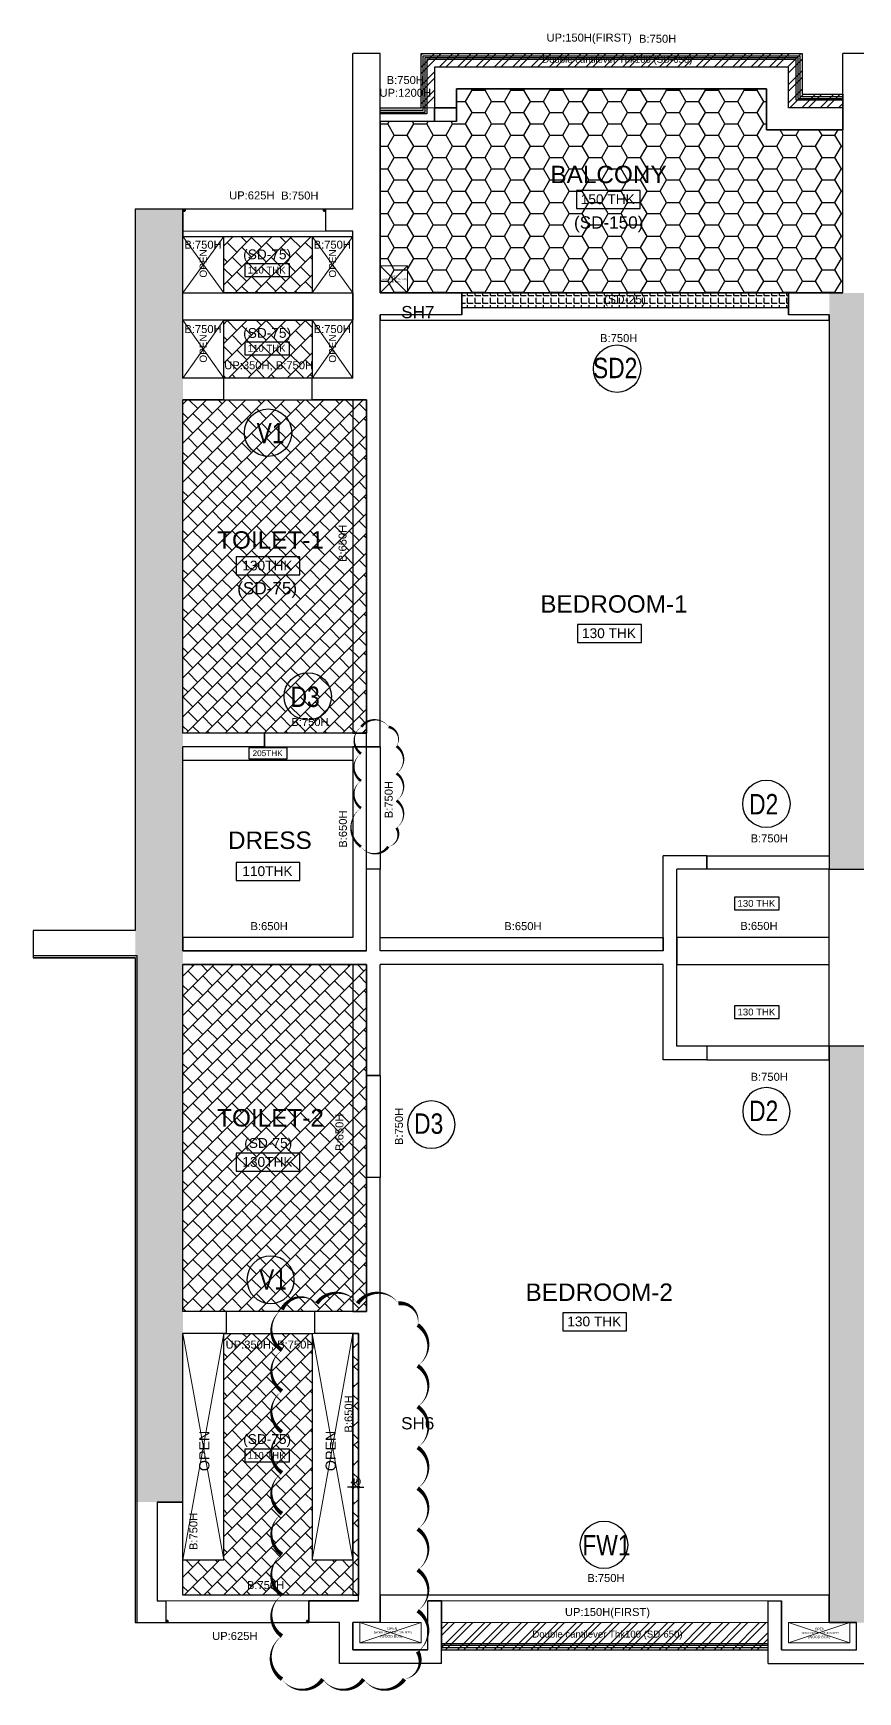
# Model space of a CAD drawing. Header units: millimetres. Extents: x 1124992 to 1258557, y -5767803 to -5695799.
# Drawn here: x 1214177 to 1220237, y -5758478 to -5746290 of the extents above; entities that cross this region are included whole.
import ezdxf
from ezdxf.enums import TextEntityAlignment as Align

# ---------------------------------------------------------------- set-up
doc = ezdxf.new("R2010")
doc.units = ezdxf.units.MM
doc.header["$LTSCALE"] = 1000
doc.header["$MEASUREMENT"] = 0
for name, pattern in [('AUDIT_D_120904163729-0', [0]), ('CONTINOUS', [0]), ('DASHED', [19.05, 12.7, -6.35]), ('HIDDEN', [0.375, 0.25, -0.125]), ('HIDDENX2', [19.05, 12.7, -6.35])]:
    doc.linetypes.add(name, pattern=pattern)
doc.layers.get('0').update_dxf_attribs({"linetype": 'AUDIT_D_120904163729-0'})
for name, color, linetype in [('2-CHANGE 191024-khan', 4, 'Continuous'), ('202_WALL', 7, 'Continuous'), ('203_BEAM', 6, 'DASHED'), ('204_역BEAM', 4, 'Continuous'), ('205_BALCONY', 4, 'Continuous'), ('206_OPEN', 5, 'Continuous'), ('210-DRIP MOULD', 5, 'HIDDEN'), ('210-GROOVE(ELEVATION)', 40, 'HIDDEN'), ('210-GROOVE(Vertical)', 40, 'HIDDEN'), ('210_ROOM NAME', 2, 'Continuous'), ('210_SLAB THK', 2, 'Continuous'), ('216_SLAB DN -150', 81, 'CONTINOUS'), ('216_SLAB DN -25', 150, 'Continuous'), ('216_SLAB DN -650', 211, 'Continuous'), ('216_SLAB DN -75', 11, 'Continuous'), ('216_SLAB SLOPE', 40, 'Continuous'), ('221_BEAM문자', 6, 'Continuous'), ('223_발코니문자', 4, 'Continuous'), ('260_Window door symbol', 125, 'Continuous'), ('FOLDED SLAB', 1, 'HIDDEN'), ('T8(T9 IS SIMILAR) - DIMENSION & TEXTING$0$a-window-no', 125, 'Continuous')]:
    doc.layers.add(name, color=color, linetype=linetype)
doc.layers.add('T8_REFUGE COLUMNS$0$COL-HATCH', color=7, linetype='Continuous', lineweight=25, true_color=0xa3a3a3)
doc.styles.add('arial', font='sanss___.ttf')
doc.styles.add('T8(T9 IS SIMILAR) - DIMENSION & TEXTING$0$LODHA STANDERD', font='sanss___.ttf')
doc.dimstyles.new('아파트_소', dxfattribs={"dimtxt": 50, "dimasz": 40, "dimexe": 12, "dimexo": 20, "dimgap": 15, "dimtad": 1, "dimtoh": 1, "dimrnd": 0.5, "dimdsep": 46, "dimtxsty": 'arial', "dimblk": 'DOTSMALL', "dimcen": 20, "dimclrd": 3, "dimclre": 3, "dimclrt": 3, "dimazin": 0, "dimtfac": 1, "dimtix": 1, "dimtmove": 2, "dimatfit": 3, "dimfxl": 1.5, "dimtolj": 1, "dimarcsym": 0})
pattern_1 = [(45, (1205400.26, -5775414.92), (-71.84205, 71.84205), []), (135, (1205400.26, -5775414.915), (-107.76307, 35.921024), [101.6, -101.6])]

# ---------------------------------------------------------------- blocks, each defined once
blk = doc.blocks.new('T8(T9 IS SIMILAR) - DIMENSION & TEXTING$0$WINDOW TAG')
at = {"layer": 'T8(T9 IS SIMILAR) - DIMENSION & TEXTING$0$a-window-no'}
blk.add_circle((0, 0), 174, dxfattribs=at)
at = {"layer": 'T8(T9 IS SIMILAR) - DIMENSION & TEXTING$0$a-window-no', "style": 'T8(T9 IS SIMILAR) - DIMENSION & TEXTING$0$LODHA STANDERD'}
blk.add_attdef('WINDOW', text='', height=150, dxfattribs=at).set_placement((11, 3), align=Align.MIDDLE_CENTER)
blk = doc.blocks.new('A$C128A26CC')
at = {"layer": '210-GROOVE(Vertical)', "linetype": 'ByBlock', "lineweight": -3, "flags": 128}
blk.add_lwpolyline([(15, 15), (5, 15), (0, 0), (20, 0), (15, 15)], dxfattribs=at)
blk.add_lwpolyline([(13, 12), (7, 12), (3, 2), (17, 2)], close=True, dxfattribs=at)
blk = doc.blocks.new('_DotSmall')
at = {"color": 0, "linetype": 'ByBlock', "const_width": 0.5}
blk.add_lwpolyline([(-0.0625, 0, 1), (0.0625, 0, 1)], format="xyb", close=True, dxfattribs=at)
blk = doc.blocks.new('*D44')
at = {"layer": '2-CHANGE 191024-khan', "color": 3, "linetype": 'ByBlock', "lineweight": -2, "transparency": 16777216}
for p, q in [((1216527, -5756974), (1216487, -5756974)), ((1216527, -5757088), (1216527, -5756962)), ((1216567, -5756974), (1216527, -5756974)), ((1216567, -5757088), (1216567, -5756962)), ((1216567, -5756974), (1216607, -5756974))]:
    blk.add_line(p, q, dxfattribs=at)
at = {"layer": '2-CHANGE 191024-khan', "color": 3, "linetype": 'ByBlock', "lineweight": -2, "transparency": 16777216, "xscale": 40, "yscale": 40, "zscale": 40}
blk.add_blockref('_DotSmall', (1216527, -5756974), dxfattribs=at)
at = {"layer": '2-CHANGE 191024-khan', "color": 3, "linetype": 'ByBlock', "lineweight": -2, "transparency": 16777216, "xscale": 40, "yscale": 40, "zscale": 40, "rotation": 180}
blk.add_blockref('_DotSmall', (1216567, -5756974), dxfattribs=at)
at = {"layer": '2-CHANGE 191024-khan', "color": 3, "linetype": 'ByBlock', "transparency": 16777216, "insert": (1216547, -5756934), "char_height": 50, "attachment_point": 5, "style": 'arial'}
blk.add_mtext('\\A1;40', dxfattribs=at)

msp = doc.modelspace()

# ---------------------------------------------------------------- hatches: boundary and pattern name
at = {"layer": '216_SLAB DN -150'}
h = msp.add_hatch(dxfattribs=at)
h.set_pattern_fill('HONEY', color=95, scale=30)
h.set_pattern_definition([(0, (1205400.26, -5775414.915), (142.875, 82.48892), [95.25, -190.5]), (120, (1205400.26, -5775414.915), (-142.875, 82.48892), [95.25, -190.5]), (60, (1205400.26, -5775414.915), (3e-07, 164.97784), [-190.5, 95.25])])
h.paths.add_polyline_path([(1216726.726, -5746939.027), (1216726.726, -5748199.027), (1220126.726, -5748199.027), (1220126.726, -5746999.027), (1219566.726, -5746999.027), (1219566.726, -5746699.027), (1217286.726, -5746699.027), (1217286.726, -5746939.027)])
at = {"layer": '216_SLAB DN -25', "linetype": 'ByBlock'}
h = msp.add_hatch(dxfattribs=at)
h.set_pattern_fill('ANGLE', color=256, scale=8)
h.set_pattern_definition([(0, (1189205.26, -5757829.915), (0, 55.88), [40.64, -15.24]), (90, (1189205.26, -5757829.915), (-55.88, 3e-15), [40.64, -15.24])])
h.paths.add_polyline_path([(1217326.726, -5748199.027), (1219726.726, -5748199.027), (1219726.726, -5748309.027), (1217326.726, -5748309.027)])
at = {"layer": '216_SLAB DN -650', "linetype": 'Continuous', "lineweight": 0}
h = msp.add_hatch(dxfattribs=at)
h.set_pattern_fill('STEEL', color=227, scale=30)
h.set_pattern_definition([(45, (1205400.26, -5775454.915), (-67.35192, 67.35192), []), (45, (1205400.26, -5775407.29), (-67.35192, 67.35192), [])])
h.paths.add_polyline_path([(1217026.726, -5746839.027), (1217126.726, -5746839.027), (1217126.726, -5746539.027), (1219726.726, -5746539.027), (1219726.726, -5746839.027), (1220126.726, -5746839.027), (1220126.726, -5746739.027), (1219826.726, -5746739.027), (1219826.726, -5746439.027), (1217026.726, -5746439.027)])
h = msp.add_hatch(dxfattribs=at)
h.set_pattern_fill('STEEL', color=227, scale=30)
h.set_pattern_definition([(45, (1192820.26, -5793197.89), (-67.35192, 67.35192), []), (45, (1192820.26, -5793150.27), (-67.35192, 67.35192), [])])
h.paths.add_polyline_path([(1217176.726, -5758169.027), (1219576.726, -5758169.027), (1219576.726, -5757969.027), (1217176.726, -5757969.027)])
at = {"layer": '216_SLAB DN -75'}
h = msp.add_hatch(dxfattribs=at)
h.set_pattern_fill('AR-B88', color=15, scale=0.5, angle=45)
h.set_pattern_definition(pattern_1)
h.paths.add_polyline_path([(1215576.726, -5747784.027), (1216226.726, -5747784.027), (1216226.726, -5748199.027), (1215576.726, -5748199.027)])
h = msp.add_hatch(dxfattribs=at)
h.set_pattern_fill('AR-B88', color=15, scale=0.5, angle=45)
h.set_pattern_definition(pattern_1)
h.paths.add_polyline_path([(1215576.726, -5748399.027), (1216226.726, -5748399.027), (1216226.726, -5748824.027), (1215576.726, -5748824.027)])
h = msp.add_hatch(dxfattribs=at)
h.set_pattern_fill('AR-B88', color=15, scale=0.5, angle=45)
h.set_pattern_definition(pattern_1)
h.paths.add_polyline_path([(1216626.726, -5751434.027), (1215276.726, -5751434.027), (1215276.726, -5748984.027), (1216626.726, -5748984.027)])
h = msp.add_hatch(dxfattribs=at)
h.set_pattern_fill('AR-B88', color=15, scale=0.5, angle=45)
h.set_pattern_definition([(45, (1205400.26, -5779619.92), (-71.84205, 71.84205), []), (135, (1205400.26, -5779619.915), (-107.76307, 35.92102), [101.6, -101.6])])
h.paths.add_polyline_path([(1216626.726, -5755684.027), (1215276.726, -5755684.027), (1215276.726, -5753134.027), (1216626.726, -5753134.027)])
h = msp.add_hatch(dxfattribs=at)
h.set_pattern_fill('AR-B88', color=15, scale=0.5, angle=45)
h.set_pattern_definition(pattern_1)
h.paths.add_polyline_path([(1215576.726, -5755844.027), (1216226.726, -5755844.027), (1216226.726, -5757509.027), (1216526.726, -5757509.027), (1216526.726, -5755844.027), (1216566.726, -5755844.027), (1216566.726, -5757769.027), (1215276.726, -5757769.027), (1215276.726, -5757509.027), (1215576.726, -5757509.027)])
at = {"layer": 'T8_REFUGE COLUMNS$0$COL-HATCH', "linetype": 'ByBlock'}
h = msp.add_hatch(color=256, dxfattribs=at)
h.dxf.hatch_style = 1
h.paths.add_polyline_path([(1214926.726, -5757084.027), (1215276.726, -5757084.027), (1215276.726, -5747584.027), (1214926.726, -5747584.027)])
h = msp.add_hatch(color=256, dxfattribs=at)
h.dxf.hatch_style = 1
h.paths.add_polyline_path([(1220026.726, -5752434.027), (1220326.726, -5752434.027), (1220326.726, -5748199.027), (1220026.726, -5748199.027)])
h = msp.add_hatch(color=256, dxfattribs=at)
h.dxf.hatch_style = 1
h.paths.add_polyline_path([(1220026.726, -5757969.027), (1220326.726, -5757969.027), (1220326.726, -5753734.027), (1220026.726, -5753734.027)])

# ---------------------------------------------------------------- linework, layer by layer
at = {"layer": '2-CHANGE 191024-khan', "linetype": 'ByBlock'}
for points in [[(1216585.674, -5752267.947, 0, 20, 0.52056705), (1216785.674, -5752267.947, 0, 20, 0.52056705), (1216846.713, -5752128.986, 0, 20, 0.52056705), (1216846.713, -5751928.986, 0, 20, 0.52056705), (1216846.713, -5751728.986, 0, 20, 0.52056705), (1216846.713, -5751528.986, 0, 20, 0.52056705), (1216788.397, -5751387.302, 0, 20, 0.52056705), (1216588.397, -5751387.302, 0, 20, 0.52056705), (1216585.674, -5751584.579, 0, 20, 0.52056705), (1216585.674, -5751784.579, 0, 20, 0.52056705), (1216585.674, -5751984.579, 0, 20, 0.52056705)], [(1216005.021, -5758385.223, 0, 30, 0.52056705), (1216305.021, -5758385.223, 0, 30, 0.52056705), (1216605.021, -5758385.223, 0, 30, 0.52056705), (1216905.021, -5758385.223, 0, 30, 0.52056705), (1217002.224, -5758182.427, 0, 30, 0.52056705), (1217002.224, -5757882.427, 0, 30, 0.52056705), (1217002.224, -5757582.427, 0, 30, 0.52056705), (1217002.224, -5757282.427, 0, 30, 0.52056705), (1217002.224, -5756982.427, 0, 30, 0.52056705), (1217002.224, -5756682.427, 0, 30, 0.52056705), (1217002.224, -5756382.427, 0, 30, 0.52056705), (1217002.224, -5756082.427, 0, 30, 0.52056705), (1217002.224, -5755782.427, 0, 30, 0.52056705), (1216860.487, -5755624.163, 0, 30, 0.52056705), (1216560.487, -5755624.163, 0, 30, 0.52056705), (1216260.487, -5755624.163, 0, 30, 0.52056705), (1216005.021, -5755668.696, 0, 30, 0.52056705), (1216005.021, -5755968.696, 0, 30, 0.52056705), (1216005.021, -5756268.696, 0, 30, 0.52056705), (1216005.021, -5756568.696, 0, 30, 0.52056705), (1216005.021, -5756868.696, 0, 30, 0.52056705), (1216005.021, -5757168.696, 0, 30, 0.52056705), (1216005.021, -5757468.696, 0, 30, 0.52056705), (1216005.021, -5757768.696, 0, 30, 0.52056705), (1216005.021, -5758068.696, 0, 30, 0.52056705)]]:
    msp.add_lwpolyline(points, format="xyseb", close=True, dxfattribs=at)
at = {"layer": '202_WALL', "linetype": 'ByBlock'}
for p, q in [((1216526.726, -5747584.027), (1216526.726, -5746439.027)), ((1216726.726, -5746439.027), (1216526.726, -5746439.027)), ((1216726.726, -5748199.027), (1216726.726, -5746439.027)), ((1220126.726, -5748199.027), (1220126.726, -5746439.027)), ((1220326.726, -5746439.027), (1220126.726, -5746439.027)), ((1217286.726, -5746839.027), (1217126.726, -5746839.027)), ((1217126.726, -5746939.027), (1217126.726, -5746839.027)), ((1217286.726, -5746939.027), (1217286.726, -5746839.027)), ((1217286.726, -5746939.027), (1217126.726, -5746939.027)), ((1215276.726, -5747584.027), (1214926.726, -5747584.027)), ((1214926.726, -5747584.027), (1214926.726, -5752884.027)), ((1215276.726, -5748824.027), (1215276.726, -5747584.027)), ((1216326.726, -5747744.027), (1216326.726, -5747584.027)), ((1216526.726, -5747584.027), (1216326.726, -5747584.027)), ((1216526.726, -5747744.027), (1216326.726, -5747744.027)), ((1216526.726, -5748824.027), (1216526.726, -5747744.027)), ((1217326.726, -5748199.027), (1216726.726, -5748199.027)), ((1217326.726, -5748359.027), (1217326.726, -5748199.027)), ((1219726.726, -5748199.027), (1219726.726, -5748359.027)), ((1220126.726, -5748199.027), (1219726.726, -5748199.027)), ((1216726.726, -5751534.027), (1216726.726, -5748359.027)), ((1217326.726, -5748359.027), (1216726.726, -5748359.027)), ((1220026.726, -5748359.027), (1219726.726, -5748359.027)), ((1220026.726, -5748359.027), (1220026.726, -5752434.027)), ((1215576.726, -5748824.027), (1215276.726, -5748824.027)), ((1215576.726, -5748984.027), (1215576.726, -5748824.027)), ((1216226.725, -5748984.027), (1216226.725, -5748824.027)), ((1216526.726, -5748824.027), (1216226.725, -5748824.027)), ((1215276.726, -5751434.027), (1215276.726, -5748984.027)), ((1215576.726, -5748984.027), (1215276.726, -5748984.027)), ((1216626.726, -5748984.027), (1216226.725, -5748984.027)), ((1216626.726, -5751534.027), (1216626.726, -5748984.027)), ((1215876.726, -5751434.027), (1215276.726, -5751434.027)), ((1215276.726, -5753034.027), (1215276.726, -5751534.027)), ((1215876.726, -5751534.027), (1215276.726, -5751534.027)), ((1215876.726, -5751534.027), (1215876.726, -5751434.027)), ((1216726.726, -5751534.027), (1216626.726, -5751534.027)), ((1218806.726, -5753034.027), (1218806.726, -5752334.027)), ((1219126.726, -5752334.027), (1218806.726, -5752334.027)), ((1219126.726, -5752334.027), (1219126.726, -5752434.027)), ((1216626.726, -5753034.027), (1216626.726, -5752434.027)), ((1216726.726, -5752434.027), (1216626.726, -5752434.027)), ((1216726.726, -5753034.027), (1216726.726, -5752434.027)), ((1218906.726, -5753734.027), (1218906.726, -5752434.027)), ((1219126.726, -5752434.027), (1218906.726, -5752434.027)), ((1220026.726, -5752434.027), (1220326.726, -5752434.027)), ((1214176.726, -5752884.027), (1214176.726, -5753084.027)), ((1214926.726, -5752884.027), (1214176.726, -5752884.027)), ((1214926.726, -5753084.027), (1214176.726, -5753084.027)), ((1214926.726, -5753084.027), (1214926.726, -5757969.027)), ((1216626.726, -5753034.027), (1215276.726, -5753034.027)), ((1218806.726, -5753034.027), (1216726.726, -5753034.027)), ((1215276.726, -5755684.027), (1215276.726, -5753134.027)), ((1216626.726, -5753134.027), (1215276.726, -5753134.027)), ((1216626.726, -5753949.027), (1216626.726, -5753134.027)), ((1216726.726, -5753949.027), (1216726.726, -5753134.027)), ((1218806.726, -5753134.027), (1216726.726, -5753134.027)), ((1218806.726, -5753834.027), (1218806.726, -5753134.027)), ((1219126.726, -5753734.027), (1218906.726, -5753734.027)), ((1219126.726, -5753734.027), (1219126.726, -5753834.027)), ((1220326.726, -5753734.027), (1220026.726, -5753734.027)), ((1220026.726, -5753734.027), (1220026.726, -5757969.027)), ((1219126.726, -5753834.027), (1218806.726, -5753834.027)), ((1216726.726, -5753949.027), (1216626.726, -5753949.027)), ((1216726.726, -5754699.027), (1216626.726, -5754699.027)), ((1216626.726, -5755684.027), (1216626.726, -5754699.027)), ((1216726.726, -5757969.027), (1216726.726, -5754699.027)), ((1215596.726, -5755684.027), (1215276.726, -5755684.027)), ((1215596.726, -5755844.027), (1215596.726, -5755684.027)), ((1216246.726, -5755844.027), (1216246.726, -5755684.027)), ((1216626.726, -5755684.027), (1216246.726, -5755684.027)), ((1215276.726, -5757084.027), (1215276.726, -5755844.027)), ((1215596.726, -5755844.027), (1215276.726, -5755844.027)), ((1216566.726, -5755844.027), (1216246.726, -5755844.027)), ((1216566.726, -5757809.027), (1216566.726, -5755844.027)), ((1215086.726, -5757084.027), (1215276.726, -5757084.027)), ((1215086.726, -5757084.027), (1215086.726, -5757809.027)), ((1215086.726, -5757809.027), (1215151.726, -5757809.027)), ((1215151.726, -5757809.027), (1215151.726, -5757969.027)), ((1216201.726, -5757809.027), (1216201.726, -5757969.027)), ((1216566.726, -5757809.027), (1216201.726, -5757809.027)), ((1217076.726, -5758169.027), (1217076.726, -5757809.027)), ((1217176.726, -5757809.027), (1217076.726, -5757809.027)), ((1217176.726, -5758269.027), (1217176.726, -5757809.027)), ((1219576.726, -5758269.027), (1219576.726, -5757809.027)), ((1219576.726, -5757809.027), (1219676.726, -5757809.027)), ((1219676.726, -5758169.027), (1219676.726, -5757809.027)), ((1214926.726, -5757969.027), (1215151.726, -5757969.027)), ((1216426.726, -5757969.027), (1216201.726, -5757969.027)), ((1216426.726, -5758269.027), (1216426.726, -5757969.027)), ((1216526.726, -5758169.027), (1216526.726, -5757969.027)), ((1216726.726, -5757969.027), (1216526.726, -5757969.027)), ((1220026.726, -5757969.027), (1220226.726, -5757969.027)), ((1220226.726, -5758169.027), (1220226.726, -5757969.027)), ((1217076.726, -5758169.027), (1216526.726, -5758169.027)), ((1219676.726, -5758169.027), (1220226.726, -5758169.027)), ((1217176.726, -5758269.027), (1216426.726, -5758269.027)), ((1219576.726, -5758269.027), (1220326.726, -5758269.027))]:
    msp.add_line(p, q, dxfattribs=at)
at = {"layer": '203_BEAM'}
for points in [[(1216726.726, -5746839.027), (1217026.726, -5746839.027), (1217026.726, -5746439.027), (1219826.726, -5746439.027), (1219826.726, -5746739.027), (1220126.726, -5746739.027), (1220126.726, -5746999.027), (1219566.726, -5746999.027), (1219566.726, -5746699.027), (1217286.726, -5746699.027), (1217286.726, -5746839.027), (1217126.726, -5746839.027), (1217126.726, -5746939.027), (1217126.726, -5746939.027), (1217126.726, -5746939.027), (1216726.726, -5746939.027), (1216726.726, -5746839.027)], [(1217126.726, -5746539.027), (1217126.726, -5746839.027), (1217286.726, -5746839.027), (1217286.726, -5746699.027), (1219566.726, -5746699.027), (1219566.726, -5746999.027), (1220126.726, -5746999.027), (1220126.726, -5746839.027), (1219726.726, -5746839.027), (1219726.726, -5746539.027), (1217126.726, -5746539.027)], [(1216326.726, -5747584.027), (1215276.726, -5747584.027), (1215276.726, -5747784.027), (1216526.726, -5747784.027), (1216526.726, -5747744.027), (1216326.726, -5747744.027), (1216326.726, -5747584.027)], [(1216726.726, -5748359.027), (1216726.726, -5748399.027), (1220026.726, -5748399.027), (1220026.726, -5748359.027), (1219726.726, -5748359.027), (1219726.726, -5748199.027), (1217326.726, -5748199.027), (1217326.726, -5748359.027), (1216726.726, -5748359.027)], [(1216626.726, -5751434.027), (1216626.726, -5748984.027), (1216526.726, -5748984.027), (1216526.726, -5751434.027), (1216626.726, -5751434.027)], [(1216626.726, -5751534.027), (1216626.726, -5751534.027), (1216626.726, -5751534.027), (1216526.726, -5751534.027), (1216526.726, -5752934.027), (1215276.726, -5752934.027), (1215276.726, -5753034.027), (1216626.726, -5753034.027), (1216626.726, -5751534.027), (1216626.726, -5751534.027), (1216626.726, -5751534.027)], [(1220026.726, -5752934.027), (1220026.726, -5752934.027), (1218906.726, -5752934.027), (1218906.726, -5753134.027), (1220026.726, -5753134.027), (1220026.726, -5753134.027), (1220026.726, -5753134.027), (1220026.726, -5752934.027), (1220026.726, -5752934.027)], [(1216526.726, -5753134.027), (1216526.726, -5753134.027), (1216526.726, -5753134.027), (1216526.726, -5755684.027), (1216626.726, -5755684.027), (1216626.726, -5753134.027), (1216626.726, -5753134.027), (1216626.726, -5753134.027), (1216626.726, -5753134.027), (1216626.726, -5753134.027), (1216526.726, -5753134.027)], [(1216526.726, -5757769.027), (1216566.726, -5757769.027), (1216566.726, -5755844.027), (1216526.726, -5755844.027), (1216526.726, -5757769.027)], [(1216726.726, -5757769.027), (1216726.726, -5757969.027), (1216526.726, -5757969.027), (1216526.726, -5758169.027), (1217076.726, -5758169.027), (1217076.726, -5757809.027), (1217176.726, -5757809.027), (1217176.726, -5758169.027), (1219576.726, -5758169.027), (1219576.726, -5757809.027), (1219676.726, -5757809.027), (1219676.726, -5758169.027), (1220226.726, -5758169.027), (1220226.726, -5757969.027), (1220026.726, -5757969.027), (1220026.726, -5757769.027), (1216726.726, -5757769.027)]]:
    msp.add_lwpolyline(points, dxfattribs=at)
for points in [[(1215276.726, -5748199.027), (1216526.726, -5748199.027), (1216526.726, -5748399.027), (1215276.726, -5748399.027)], [(1216626.726, -5751434.027), (1215876.726, -5751434.027), (1215876.726, -5751534.027), (1216626.726, -5751534.027)], [(1216726.726, -5752434.027), (1216626.726, -5752434.027), (1216626.726, -5751534.027), (1216726.726, -5751534.027)], [(1220026.726, -5752434.027), (1219126.726, -5752434.027), (1219126.726, -5752334.027), (1220026.726, -5752334.027)], [(1220326.726, -5753734.027), (1220026.726, -5753734.027), (1220026.726, -5752434.027), (1220326.726, -5752434.027)], [(1216726.726, -5752934.027), (1218806.726, -5752934.027), (1218806.726, -5753034.027), (1216726.726, -5753034.027)], [(1220026.726, -5753734.027), (1219126.726, -5753734.027), (1219126.726, -5753834.027), (1220026.726, -5753834.027)], [(1216626.98, -5753949.027), (1216726.726, -5753949.027), (1216726.726, -5754699.027), (1216626.98, -5754699.027)], [(1215276.726, -5757084.027), (1215086.726, -5757084.027), (1215086.726, -5757809.027), (1215151.726, -5757809.027), (1215151.726, -5757969.027), (1216201.726, -5757969.027), (1216201.726, -5757809.027), (1216566.726, -5757809.027), (1216566.726, -5757769.027), (1215276.726, -5757769.027)]]:
    msp.add_lwpolyline(points, close=True, dxfattribs=at)
at = {"layer": '204_역BEAM', "linetype": 'Continuous', "lineweight": 0}
msp.add_lwpolyline([(1217126.726, -5746839.027), (1217286.726, -5746839.027), (1217286.726, -5746699.027), (1219566.726, -5746699.027), (1219566.726, -5746999.027), (1220126.726, -5746999.027), (1220126.726, -5746839.027), (1219726.726, -5746839.027), (1219726.726, -5746539.027), (1217126.726, -5746539.027), (1217126.726, -5746839.027)], dxfattribs=at)
msp.add_lwpolyline([(1216726.726, -5746839.027), (1217126.726, -5746839.027), (1217126.726, -5746939.027), (1216726.726, -5746939.027)], close=True, dxfattribs=at)
at = {"layer": '205_BALCONY', "linetype": 'Continuous', "lineweight": 0}
for points in [[(1215276.726, -5747584.027), (1216326.726, -5747584.027), (1216326.726, -5747744.027), (1215276.726, -5747744.027)], [(1216226.726, -5748824.027), (1216226.726, -5748984.027), (1215576.726, -5748984.027), (1215576.726, -5748824.027)], [(1216246.726, -5755684.027), (1216246.726, -5755844.027), (1215596.726, -5755844.027), (1215596.726, -5755684.027)], [(1215151.726, -5757809.027), (1216201.726, -5757809.027), (1216201.726, -5757969.027), (1215151.726, -5757969.027)], [(1219576.726, -5757809.027), (1217176.726, -5757809.027), (1217176.726, -5758169.027), (1219576.726, -5758169.027)]]:
    msp.add_lwpolyline(points, close=True, dxfattribs=at)
at = {"layer": '206_OPEN', "lineweight": 0}
for p, q in [((1215276.726, -5755844.027), (1215576.726, -5757509.027)), ((1215276.726, -5757509.027), (1215576.726, -5755844.027))]:
    msp.add_line(p, q, dxfattribs=at)
for points in [[(1215276.726, -5747784.027), (1215576.726, -5747784.027), (1215576.726, -5748199.027), (1215276.726, -5748199.027), (1215276.726, -5747784.027), (1215576.726, -5748199.027), (1215276.726, -5748199.027), (1215576.726, -5747784.027)], [(1216226.726, -5747784.027), (1216526.726, -5747784.027), (1216526.726, -5748199.027), (1216226.726, -5748199.027), (1216226.726, -5747784.027), (1216526.726, -5748199.027), (1216226.726, -5748199.027), (1216526.726, -5747784.027)], [(1215276.726, -5748399.027), (1215576.726, -5748399.027), (1215576.726, -5748824.027), (1215276.726, -5748824.027), (1215276.726, -5748399.027), (1215576.726, -5748824.027), (1215276.726, -5748824.027), (1215576.726, -5748399.027)], [(1216226.726, -5748399.027), (1216526.726, -5748399.027), (1216526.726, -5748824.027), (1216226.726, -5748824.027), (1216226.726, -5748399.027), (1216526.726, -5748824.027), (1216226.726, -5748824.027), (1216526.726, -5748399.027)], [(1215576.726, -5755844.027), (1215276.726, -5755844.027), (1215276.726, -5757509.027), (1215276.726, -5757509.027), (1215276.726, -5757509.027), (1215576.726, -5757509.027), (1215576.726, -5755844.027)], [(1216226.726, -5755844.027), (1216526.726, -5755844.027), (1216526.726, -5757509.027), (1216226.726, -5757509.027), (1216226.726, -5755844.027), (1216526.726, -5757509.027), (1216226.726, -5757509.027), (1216526.726, -5755844.027)]]:
    msp.add_lwpolyline(points, dxfattribs=at)
at = {"layer": '206_OPEN', "linetype": 'HIDDENX2', "lineweight": 0}
for points in [[(1216726.726, -5747999.027), (1216926.726, -5747999.027), (1216926.726, -5748199.027), (1216726.726, -5748199.027), (1216726.726, -5747999.027), (1216926.726, -5748199.027), (1216726.726, -5748199.027), (1216926.726, -5747999.027)], [(1216576.726, -5757969.027), (1217026.726, -5757969.027), (1217026.726, -5758119.027), (1216576.726, -5758119.027), (1216576.726, -5757969.027), (1217026.726, -5758119.027), (1216576.726, -5758119.027), (1217026.726, -5757969.027)], [(1219726.726, -5757969.027), (1220176.726, -5757969.027), (1220176.726, -5758119.027), (1219726.726, -5758119.027), (1219726.726, -5757969.027), (1220176.726, -5758119.027), (1219726.726, -5758119.027), (1220176.726, -5757969.027)]]:
    msp.add_lwpolyline(points, dxfattribs=at)
at = {"layer": '210-DRIP MOULD', "linetype": 'DASHED', "lineweight": -3}
msp.add_line((1219576.726, -5758139.027), (1217176.726, -5758139.027), dxfattribs=at)
for points in [[(1220126.726, -5746756.027), (1220126.726, -5746782.027), (1219783.726, -5746782.027), (1219783.726, -5746482.027), (1217069.726, -5746482.027), (1217069.726, -5746882.027), (1216726.726, -5746882.027), (1216726.726, -5746856.027), (1217043.726, -5746856.027), (1217043.726, -5746456.027), (1219809.726, -5746456.027), (1219809.726, -5746756.027), (1220126.726, -5746756.027)], [(1216726.726, -5746869.027), (1217056.726, -5746869.027), (1217056.726, -5746469.027), (1219796.726, -5746469.027), (1219796.726, -5746769.027), (1220126.726, -5746769.027)]]:
    msp.add_lwpolyline(points, dxfattribs=at)
msp.add_lwpolyline([(1219576.726, -5758126.027), (1217176.726, -5758126.027), (1217176.726, -5758152.027), (1219576.726, -5758152.027)], close=True, dxfattribs=at)
at = {"layer": '210-GROOVE(ELEVATION)', "linetype": 'HIDDENX2', "lineweight": -3, "flags": 128}
msp.add_lwpolyline([(1214926.726, -5753084.027), (1214926.726, -5757969.027), (1214941.726, -5757969.027), (1214941.726, -5753069.027), (1214176.726, -5753069.027), (1214176.726, -5753084.027)], close=True, dxfattribs=at)
at = {"layer": '210_SLAB THK', "color": 2}
for points in [[(1218168.272, -5747445.164), (1218168.272, -5747577.511), (1218636.959, -5747577.511), (1218636.959, -5747445.164)], [(1215731.018, -5747985.386), (1215731.018, -5748078.029), (1216059.099, -5748078.029), (1216059.099, -5747985.386)], [(1215731.018, -5748559.698), (1215731.018, -5748652.341), (1216059.099, -5748652.341), (1216059.099, -5748559.698)], [(1215667.283, -5750137.034), (1215667.283, -5750269.381), (1216135.97, -5750269.381), (1216135.97, -5750137.034)], [(1218177.201, -5750634.258), (1218177.201, -5750766.605), (1218645.888, -5750766.605), (1218645.888, -5750634.258)], [(1215761.021, -5751541.96), (1215761.021, -5751621.368), (1216042.233, -5751621.368), (1216042.233, -5751541.96)], [(1215667.283, -5752382.967), (1215667.283, -5752515.315), (1216135.97, -5752515.315), (1216135.97, -5752382.967)], [(1219329.98, -5752639.219), (1219329.98, -5752731.862), (1219658.061, -5752731.862), (1219658.061, -5752639.219)], [(1219329.98, -5753437.445), (1219329.98, -5753530.088), (1219658.061, -5753530.088), (1219658.061, -5753437.445)], [(1215667.283, -5754519.688), (1215667.283, -5754652.035), (1216135.97, -5754652.035), (1216135.97, -5754519.688)], [(1218069.266, -5755692.064), (1218069.266, -5755824.412), (1218537.953, -5755824.412), (1218537.953, -5755692.064)], [(1215731.018, -5756695.344), (1215731.018, -5756787.987), (1216059.099, -5756787.987), (1216059.099, -5756695.344)]]:
    msp.add_lwpolyline(points, close=True, dxfattribs=at)
at = {"layer": '216_SLAB DN -150'}
msp.add_lwpolyline([(1216726.726, -5746939.027), (1216726.726, -5748199.027), (1220126.726, -5748199.027), (1220126.726, -5746999.027), (1219566.726, -5746999.027), (1219566.726, -5746699.027), (1217286.726, -5746699.027), (1217286.726, -5746939.027), (1216726.726, -5746939.027)], dxfattribs=at)
at = {"layer": '216_SLAB DN -25', "linetype": 'ByBlock'}
msp.add_lwpolyline([(1217326.726, -5748199.027), (1219726.726, -5748199.027), (1219726.726, -5748309.027), (1217326.726, -5748309.027)], close=True, dxfattribs=at)
at = {"layer": '216_SLAB DN -650', "color": 201, "linetype": 'Continuous', "lineweight": 0}
msp.add_lwpolyline([(1217026.726, -5746839.027), (1217126.726, -5746839.027), (1217126.726, -5746539.027), (1219726.726, -5746539.027), (1219726.726, -5746839.027), (1220126.726, -5746839.027), (1220126.726, -5746739.027), (1219826.726, -5746739.027), (1219826.726, -5746439.027), (1217026.726, -5746439.027), (1217026.726, -5746839.027)], dxfattribs=at)
msp.add_lwpolyline([(1217176.726, -5758169.027), (1219576.726, -5758169.027), (1219576.726, -5757969.027), (1217176.726, -5757969.027)], close=True, dxfattribs=at)
at = {"layer": '216_SLAB DN -75'}
for points in [[(1215576.726, -5747784.027), (1216226.726, -5747784.027), (1216226.726, -5748199.027), (1215576.726, -5748199.027)], [(1215576.726, -5748399.027), (1216226.726, -5748399.027), (1216226.726, -5748824.027), (1215576.726, -5748824.027)], [(1216626.726, -5751434.027), (1215276.726, -5751434.027), (1215276.726, -5748984.027), (1216626.726, -5748984.027)], [(1216626.726, -5755684.027), (1215276.726, -5755684.027), (1215276.726, -5753134.027), (1216626.726, -5753134.027)]]:
    msp.add_lwpolyline(points, close=True, dxfattribs=at)
msp.add_lwpolyline([(1215576.726, -5755844.027), (1216226.726, -5755844.027), (1216226.726, -5757509.027), (1216526.726, -5757509.027), (1216526.726, -5755844.027), (1216566.726, -5755844.027), (1216566.726, -5757769.027), (1216526.726, -5757769.027), (1215276.726, -5757769.027), (1215276.726, -5757509.027), (1215576.726, -5757509.027), (1215576.726, -5755844.027)], dxfattribs=at)
at = {"layer": 'FOLDED SLAB', "linetype": 'HIDDENX2', "const_width": 10}
msp.add_lwpolyline([(1215276.726, -5751634.027), (1216526.726, -5751634.027)], dxfattribs=at)

# ---------------------------------------------------------------- block references
at = {"layer": '210-GROOVE(Vertical)', "linetype": 'ByBlock', "xscale": -1, "rotation": 180}
for p in [(1215276.726, -5747584.027), (1216306.726, -5747584.027)]:
    msp.add_blockref('A$C128A26CC', p, dxfattribs=at)
at = {"layer": '210-GROOVE(Vertical)', "linetype": 'ByBlock'}
for p in [(1215151.726, -5757969.027), (1216181.726, -5757969.027)]:
    msp.add_blockref('A$C128A26CC', p, dxfattribs=at)
at = {"layer": '260_Window door symbol'}
ref = msp.add_blockref('T8(T9 IS SIMILAR) - DIMENSION & TEXTING$0$WINDOW TAG', (1218467.621, -5748755.03, 0.49), dxfattribs=at)
ref.add_attrib('WINDOW', 'SD2', dxfattribs={"layer": 'T8(T9 IS SIMILAR) - DIMENSION & TEXTING$0$a-window-no', "height": 150, "style": 'T8(T9 IS SIMILAR) - DIMENSION & TEXTING$0$LODHA STANDERD', "width": 0.8}).set_placement((1218453.454, -5748749.976, 0.49), align=Align.MIDDLE_CENTER)
ref = msp.add_blockref('T8(T9 IS SIMILAR) - DIMENSION & TEXTING$0$WINDOW TAG', (1215903.217, -5749225.391, 0.49), dxfattribs=dict(at, rotation=180))
ref.add_attrib('WINDOW', 'V1', dxfattribs={"layer": 'T8(T9 IS SIMILAR) - DIMENSION & TEXTING$0$a-window-no', "height": 150, "style": 'T8(T9 IS SIMILAR) - DIMENSION & TEXTING$0$LODHA STANDERD', "width": 0.8}).set_placement((1215921.171, -5749228.182, 0.49), align=Align.MIDDLE_CENTER)
ref = msp.add_blockref('T8(T9 IS SIMILAR) - DIMENSION & TEXTING$0$WINDOW TAG', (1216194.697, -5751163.32, 0.49), dxfattribs=dict(at, rotation=180))
ref.add_attrib('WINDOW', 'D3', dxfattribs={"layer": 'T8(T9 IS SIMILAR) - DIMENSION & TEXTING$0$a-window-no', "height": 150, "style": 'T8(T9 IS SIMILAR) - DIMENSION & TEXTING$0$LODHA STANDERD', "width": 0.8}).set_placement((1216175.284, -5751166.111, 0.49), align=Align.MIDDLE_CENTER)
ref = msp.add_blockref('T8(T9 IS SIMILAR) - DIMENSION & TEXTING$0$WINDOW TAG', (1219564.794, -5751952.903, 0.49), dxfattribs=dict(at, rotation=180))
ref.add_attrib('WINDOW', 'D2', dxfattribs={"layer": 'T8(T9 IS SIMILAR) - DIMENSION & TEXTING$0$a-window-no', "height": 150, "style": 'T8(T9 IS SIMILAR) - DIMENSION & TEXTING$0$LODHA STANDERD', "width": 0.8}).set_placement((1219544.887, -5751955.693, 0.49), align=Align.MIDDLE_CENTER)
ref = msp.add_blockref('T8(T9 IS SIMILAR) - DIMENSION & TEXTING$0$WINDOW TAG', (1219564.794, -5754211.947, 0.49), dxfattribs=dict(at, xscale=-1))
ref.add_attrib('WINDOW', 'D2', dxfattribs={"layer": 'T8(T9 IS SIMILAR) - DIMENSION & TEXTING$0$a-window-no', "height": 150, "style": 'T8(T9 IS SIMILAR) - DIMENSION & TEXTING$0$LODHA STANDERD', "width": 0.8}).set_placement((1219544.887, -5754209.157, 0.49), align=Align.MIDDLE_CENTER)
ref = msp.add_blockref('T8(T9 IS SIMILAR) - DIMENSION & TEXTING$0$WINDOW TAG', (1217102.532, -5754310.375, 0.49), dxfattribs=dict(at, xscale=-1))
ref.add_attrib('WINDOW', 'D3', dxfattribs={"layer": 'T8(T9 IS SIMILAR) - DIMENSION & TEXTING$0$a-window-no', "height": 150, "style": 'T8(T9 IS SIMILAR) - DIMENSION & TEXTING$0$LODHA STANDERD', "width": 0.8}).set_placement((1217083.119, -5754302.852, 0.49), align=Align.MIDDLE_CENTER)
ref = msp.add_blockref('T8(T9 IS SIMILAR) - DIMENSION & TEXTING$0$WINDOW TAG', (1215921.07, -5755450.66), dxfattribs=dict(at, xscale=-1))
ref.add_attrib('WINDOW', 'V1', dxfattribs={"layer": 'T8(T9 IS SIMILAR) - DIMENSION & TEXTING$0$a-window-no', "height": 150, "style": 'T8(T9 IS SIMILAR) - DIMENSION & TEXTING$0$LODHA STANDERD', "width": 0.8}).set_placement((1215939.023, -5755447.869), align=Align.MIDDLE_CENTER)
ref = msp.add_blockref('T8(T9 IS SIMILAR) - DIMENSION & TEXTING$0$WINDOW TAG', (1218371.32, -5757398.128, 0.49), dxfattribs=dict(at, rotation=180))
ref.add_attrib('WINDOW', 'FW1', dxfattribs={"layer": 'T8(T9 IS SIMILAR) - DIMENSION & TEXTING$0$a-window-no', "height": 150, "style": 'T8(T9 IS SIMILAR) - DIMENSION & TEXTING$0$LODHA STANDERD', "width": 0.8}).set_placement((1218389.274, -5757400.919, 0.49), align=Align.MIDDLE_CENTER)

# ---------------------------------------------------------------- texts
at = {"layer": '206_OPEN', "linetype": 'Continuous', "lineweight": 0, "style": 'arial'}
for height, p in [(52.5, (1215452.593, -5748085.979)), (52.5, (1216402.593, -5748085.979)), (52.5, (1215452.593, -5748710.979)), (52.5, (1216402.593, -5748710.979)), (75, (1215471.612, -5756856.839)), (75, (1216400.369, -5756856.839))]:
    msp.add_text('OPEN', height=height, rotation=90, dxfattribs=at).set_placement(p)
for s, height, p in [('(WORK SCOPE AT JOB SITE)', 9.625, (1216736.398, -5748103.538)), ('(WOOD BOX)', 12.5, (1216767.577, -5748123.663)), ('OPEN', 12.5, (1216801.727, -5748085.268)), ('(WORK SCOPE AT JOB SITE)', 14.4375, (1216679.475, -5758049.335)), ('(WOOD BOX)', 18.75, (1216726.244, -5758079.523)), ('OPEN', 18.75, (1216777.469, -5758021.93)), ('(WORK SCOPE AT JOB SITE)', 14.4375, (1219821.407, -5758053.852)), ('(WOOD BOX)', 18.75, (1219868.177, -5758084.04)), ('OPEN', 18.75, (1219919.402, -5758026.447))]:
    msp.add_text(s, height=height, dxfattribs=at).set_placement(p)
at = {"layer": '210_ROOM NAME', "style": 'arial'}
for s, p in [('TOILET-1', (1215528.582, -5750078.015)), ('BEDROOM-1', (1217902.876, -5750547.934)), ('DRESS', (1215607.969, -5752284.374)), ('TOILET-2', (1215528.582, -5754324.039)), ('BEDROOM-2', (1217794.941, -5755605.74))]:
    msp.add_text(s, height=128, dxfattribs=at).set_placement(p)
at = {"layer": '210_ROOM NAME', "insert": (1218404.704, -5747328.757), "char_height": 128, "attachment_point": 5, "line_spacing_factor": 0.96736, "style": 'arial'}
msp.add_mtext('{\\C2;\\lBALCONY}', dxfattribs=at)
at = {"layer": '210_ROOM NAME', "char_height": 89.6, "width": 2449.55586, "attachment_point": 9, "style": 'arial'}
for s, insert in [('SH7', (1217124.975, -5748385.363, 0)), ('SH6', (1217124.258, -5756550.925, 0))]:
    msp.add_mtext(s, dxfattribs=dict(at, insert=insert))
at = {"layer": '210_SLAB THK', "color": 2, "attachment_point": 2, "line_spacing_factor": 0.94556, "style": 'arial'}
for s, insert, char_height, width in [('150 THK', (1218398.949, -5747473.854), 72, 531.9), ('110 THK', (1215892.492, -5748005.468), 50.4, 372.33), ('110 THK', (1215892.492, -5748579.781), 50.4, 372.33), ('130THK', (1215897.96, -5750165.723), 72, 531.9), ('130 THK', (1218407.878, -5750662.948), 72, 531.9), ('205THK', (1215899.427, -5751559.173), 43.2, 319.14), ('110THK', (1215897.96, -5752411.657), 72, 531.9), ('130 THK', (1219491.454, -5752659.302), 50.4, 372.33), ('130 THK', (1219491.454, -5753457.528), 50.4, 372.33), ('130THK', (1215897.96, -5754548.378), 72, 531.9), ('130 THK', (1218299.943, -5755720.754), 72, 531.9), ('110 THK', (1215892.492, -5756715.427), 50.4, 372.33)]:
    msp.add_mtext(s, dxfattribs=dict(at, insert=insert, char_height=char_height, width=width))
at = {"layer": '216_SLAB DN -650', "color": 201, "linetype": 'Continuous', "lineweight": 0, "char_height": 50.4, "line_spacing_factor": 0.96736, "style": 'arial'}
for insert, attachment_point in [((1218469.274, -5746456.863), 2), ((1218396.674, -5758094.611), 8)]:
    msp.add_mtext('{\\C6;Double cantilever Thk100 (SD-650)}', dxfattribs=dict(at, insert=insert, attachment_point=attachment_point))
at = {"layer": '216_SLAB SLOPE', "line_spacing_factor": 0.96736, "style": 'arial'}
for s, insert, char_height, attachment_point in [('{\\C6;(SD-150)}', (1218405.997, -5747635.626), 90, 2), ('{\\C6;(SD-75)}', (1215895.997, -5747879.297), 72, 2), ('{\\C6;(SD-25)}', (1218525.536, -5748295.96), 63, 8), ('{\\C6;(SD-75)}', (1215895.997, -5748456.495), 72, 2), ('{\\C6;(SD-75)}', (1215896.232, -5750323.601), 90, 2), ('{\\C6;(SD-75)}', (1215903.946, -5754409.228), 72, 2), ('{\\C6;(SD-75)}', (1215895.997, -5756584.884), 72, 2)]:
    msp.add_mtext(s, dxfattribs=dict(at, insert=insert, char_height=char_height, attachment_point=attachment_point))
at = {"layer": '221_BEAM문자', "linetype": 'Continuous', "lineweight": 0, "style": 'arial'}
for p in [(1218765.63, -5746330.628), (1216911.304, -5746634), (1216136.015, -5747482.678), (1215424.69, -5747843.833), (1216374.69, -5747843.833), (1215424.69, -5748463.905), (1216374.69, -5748463.905), (1218479.567, -5748530.616), (1216210.718, -5751351.712), (1219585.718, -5752206.712), (1219585.718, -5753958.841), (1218385.718, -5757641.712), (1215884.403, -5757693.969)]:
    msp.add_text('B:750H', height=58.8, dxfattribs=at).set_placement(p, align=Align.MIDDLE)
at = {"layer": '221_BEAM문자', "color": 1, "linetype": 'Continuous', "lineweight": 0, "style": 'arial'}
for s, p in [('B:650H', (1216450.234, -5750039.124)), ('B:750H', (1216789.119, -5751921.763)), ('B:650H', (1216452.496, -5752138.556)), ('B:650H', (1216427.328, -5754366.491)), ('B:650H', (1216494.364, -5756436.567))]:
    msp.add_text(s, height=58.8, rotation=90, dxfattribs=at).set_placement(p, align=Align.MIDDLE)
for p in [(1215910.718, -5752851.712), (1217775.718, -5752851.712), (1219510.205, -5752849.942)]:
    msp.add_text('B:650H', height=58.8, dxfattribs=at).set_placement(p, align=Align.MIDDLE)
at = {"layer": '221_BEAM문자', "linetype": 'Continuous', "lineweight": 0, "style": 'arial'}
for p in [(1216864.477, -5754323.243), (1215354.119, -5757299.64)]:
    msp.add_text('B:750H', height=58.8, rotation=90, dxfattribs=at).set_placement(p, align=Align.MIDDLE)
at = {"layer": '223_발코니문자', "linetype": 'Continuous', "lineweight": 0, "style": 'arial'}
for s, p in [('UP:150H(FIRST)', (1218261.985, -5746329.555)), ('UP:1200H', (1216911.304, -5746727.693)), ('UP:625H', (1215783.489, -5747481.645)), ('UP:350H, B:750H', (1215907.193, -5748735.103)), ('UP:350H, B:750H', (1215917.296, -5755931.585)), ('UP:150H(FIRST)', (1218396.936, -5757899.158)), ('UP:625H', (1215658.489, -5758067.72))]:
    msp.add_text(s, height=58.8, dxfattribs=at).set_placement(p, align=Align.MIDDLE)

# ---------------------------------------------------------------- dimensions: what is measured, and where the dimension line sits
at = {"layer": '2-CHANGE 191024-khan', "linetype": 'ByBlock'}
dim = msp.add_linear_dim(base=(1216526.726, -5756974.394), p1=(1216566.726, -5757107.778), p2=(1216526.726, -5757107.778), dimstyle='아파트_소', dxfattribs=at)
dim.commit()
dim.dimension.update_dxf_attribs({"geometry": '*D44', "text_midpoint": (1216546.726, -5756933.639)})

doc.saveas('drawing.dxf')
